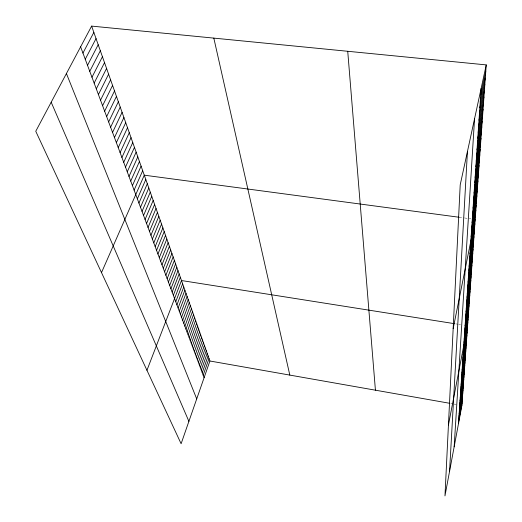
<?xml version="1.0" encoding="UTF-8"?>
<svg xmlns="http://www.w3.org/2000/svg" width="522" height="522" viewBox="0 0 522 522"><rect width="100%" height="100%" fill="white"/><g stroke="black" fill="none" stroke-linecap="round" stroke-linejoin="round"><path stroke-width="0.39" stroke-dasharray="2.61 1.96" d="M459.027 217.237L464.162 217.922M464.893 218.02L467.099 218.313M469.304 218.614L470.779 218.809M455.797 323.881L458.153 324.253M458.936 324.377L460.508 324.625M450.904 403.506L453.253 403.917M454.042 404.054L456.391 404.472"/><path stroke-width="0.78" d="M449.559 471.379L467.444 151.517M454.153 446.819L474.55 118.755M458.492 423.642L481.147 88.388M486.243 64.898L460.208 184.84L444.966 495.9L461.898 405.444L486.243 64.898L91.624 26.1L35.757 131.27L181.114 443.733L209.909 361.002L91.624 26.1M459.68 406.044L463.184 387.448M459.51 408.628L462.994 390.091M459.334 411.186L462.812 392.707M459.164 413.724L462.623 395.304M458.995 416.236L462.44 397.875M458.825 418.729L462.257 400.42M458.655 421.195L462.081 402.945M461.331 381.647L464.965 362.536M461.141 384.466L464.763 365.407M460.952 387.252L464.56 368.258M460.763 390.012L464.358 371.077M460.58 392.753L464.156 373.869M460.397 395.461L463.96 376.636M460.215 398.142L463.764 379.377M460.039 400.805L463.569 382.097M459.856 403.434L463.379 384.786M462.714 361.146L466.466 341.61M462.512 364.16L466.244 344.69M462.309 367.149L466.022 347.737M462.107 370.105L465.807 350.751M461.911 373.034L465.598 353.74M461.716 375.938L465.383 356.702M461.52 378.809L465.174 359.632M464.202 339.137L468.064 319.17M463.986 342.38L467.829 322.472M448.444 424.973L467.595 325.748L465.232 325.369M463.549 348.761L467.366 328.984M463.34 351.906L467.138 332.188M463.131 355.019L466.909 335.359M462.923 358.099L466.688 338.497M465.8 315.451L469.793 295.047M465.565 318.949L469.539 298.604M465.33 322.4L469.285 302.121M465.102 325.819L469.037 305.605M464.874 329.199L468.789 309.05M464.645 332.547L468.547 312.456M464.423 335.861L468.306 315.83M467.275 293.671L471.373 272.875M467.02 297.403L471.105 276.673M466.772 301.096L470.837 280.431M466.524 304.744L470.57 284.144M466.283 308.352L470.309 287.818M466.042 311.921L470.048 291.452M468.58 274.37L472.775 253.248M468.312 278.317L472.495 257.261M468.045 282.219L472.208 261.228M467.784 286.082L471.927 265.156M467.529 289.899L471.653 269.039M469.963 253.914L474.263 232.466M469.676 258.103L473.963 236.714M469.395 262.24L473.663 240.923M469.121 266.331L473.363 245.079M468.847 270.37L473.069 249.183M471.138 236.518L475.529 214.803M453.168 328.579L475.196 219.397L472.253 219.005M470.537 245.386L474.883 223.807M470.244 249.673L474.57 228.16M472.397 217.824L476.88 195.835M472.077 222.587L476.534 200.67M471.757 227.292L476.194 205.44M471.444 231.931L475.862 210.151M473.728 198.145L478.309 175.881M473.389 203.162L477.943 180.971M473.056 208.115L477.584 185.989M472.723 213.002L477.232 190.941M474.772 182.687L479.431 160.221M474.42 187.907L479.052 165.513M474.074 193.062L478.674 170.733M476.234 161.07L480.99 138.343M475.862 166.583L480.592 143.922M475.49 172.025L480.201 149.429M475.131 177.389L479.809 154.864M477.382 144.059L482.224 121.13M476.997 149.807L481.806 126.95M476.612 155.478L481.395 132.686M478.178 132.307L483.072 109.255M477.774 138.226L482.641 115.238M479.411 114.037L484.39 90.795M478.994 120.217L483.946 97.033M478.583 126.304L483.502 103.186M480.703 94.945L485.767 71.514M480.266 101.405L485.303 78.039M479.835 107.767L484.84 84.46M203.169 375.194L209.015 358.457M201.277 370.124L207.195 353.303M202.229 372.669L208.108 355.893M200.324 367.56L206.268 350.693M198.38 362.359L204.402 345.401M199.358 364.976L205.342 348.057M197.401 359.73L203.456 342.719M195.404 354.392L201.538 337.29M196.409 357.074L202.503 340.018M194.399 351.691L200.565 334.543M192.35 346.21L198.595 328.971M193.381 348.964L199.587 331.77M191.313 343.43L197.597 326.146M189.212 337.799L195.58 320.417M190.269 340.625L196.592 323.294M188.148 334.948L194.556 317.52M185.989 329.16L192.474 311.634M187.072 332.064L193.518 314.59M184.892 326.224L191.424 308.652M183.79 323.262L190.36 305.644M181.545 317.259L188.207 299.543M182.674 320.273L189.284 302.61M180.41 314.211L187.111 296.45M179.261 311.138L186.008 293.325M176.932 304.9L183.77 286.989M178.106 308.032L184.892 290.173M175.751 301.736L182.635 283.779M146.95 370.294L181.493 280.536L454.225 323.633M173.356 295.315L180.331 277.26M172.143 292.059L179.17 273.952M169.676 285.449L176.795 267.244M170.916 288.77L177.989 270.618M168.423 282.095L175.594 263.845M167.157 278.709L174.381 260.406M165.879 275.283L173.154 256.935M164.593 271.832L171.914 253.431M163.288 268.341L170.668 249.888M161.97 264.811L169.402 246.312M160.645 261.248L168.13 242.697M159.301 257.653L166.838 239.05M157.944 254.012L165.539 235.363M156.574 250.338L164.221 231.637M155.184 246.625L162.89 227.879M153.788 242.874L161.552 224.075M152.372 239.083L160.195 220.232M150.943 235.252L158.825 216.349M149.494 231.383L157.435 212.428M148.033 227.468L156.039 208.467M146.558 223.514L154.623 204.461M145.064 219.514L153.194 200.415M143.557 215.475L151.745 196.318M142.03 211.384L150.284 192.187M140.49 207.254L148.809 188.005M138.93 203.078L147.315 183.777M137.358 198.856L145.808 179.503M101.503 272.601L144.281 175.183L459.027 217.237M134.102 190.132L142.689 170.681M132.418 185.63L141.084 166.126M130.722 181.075L139.452 161.52M128.999 176.469L137.808 156.861M127.257 171.803L136.144 152.143M125.495 167.086L134.461 147.374M123.714 162.309L132.758 142.552M121.913 157.474L131.029 137.664M120.086 152.581L129.286 132.725M118.233 147.628L127.518 127.72M116.367 142.61L125.73 122.657M114.468 137.54L123.916 117.535M112.55 132.399L122.089 112.347M110.612 127.192L120.23 107.095M108.641 121.926L118.35 101.777M106.651 116.589L116.452 96.394M104.635 111.186L114.527 90.939M102.593 105.712L112.576 85.419M100.524 100.165L110.599 79.827M98.423 94.547L108.602 74.163M96.302 88.857L106.573 68.428M94.149 83.089L104.524 62.62M91.97 77.249L102.442 56.728M89.758 71.325L100.335 50.764M87.52 65.328L98.201 44.722M85.249 59.247L96.041 38.595M82.946 53.081L93.849 32.39M209.909 361.002L449.338 403.225M459.543 405.026L461.898 405.444M51.189 102.221L188.899 421.358M66.424 73.537L196.716 398.912M80.616 46.83L204.102 377.693M213.818 38.113L289.814 375.096M347.73 51.28L375.422 390.188"/></g></svg>
